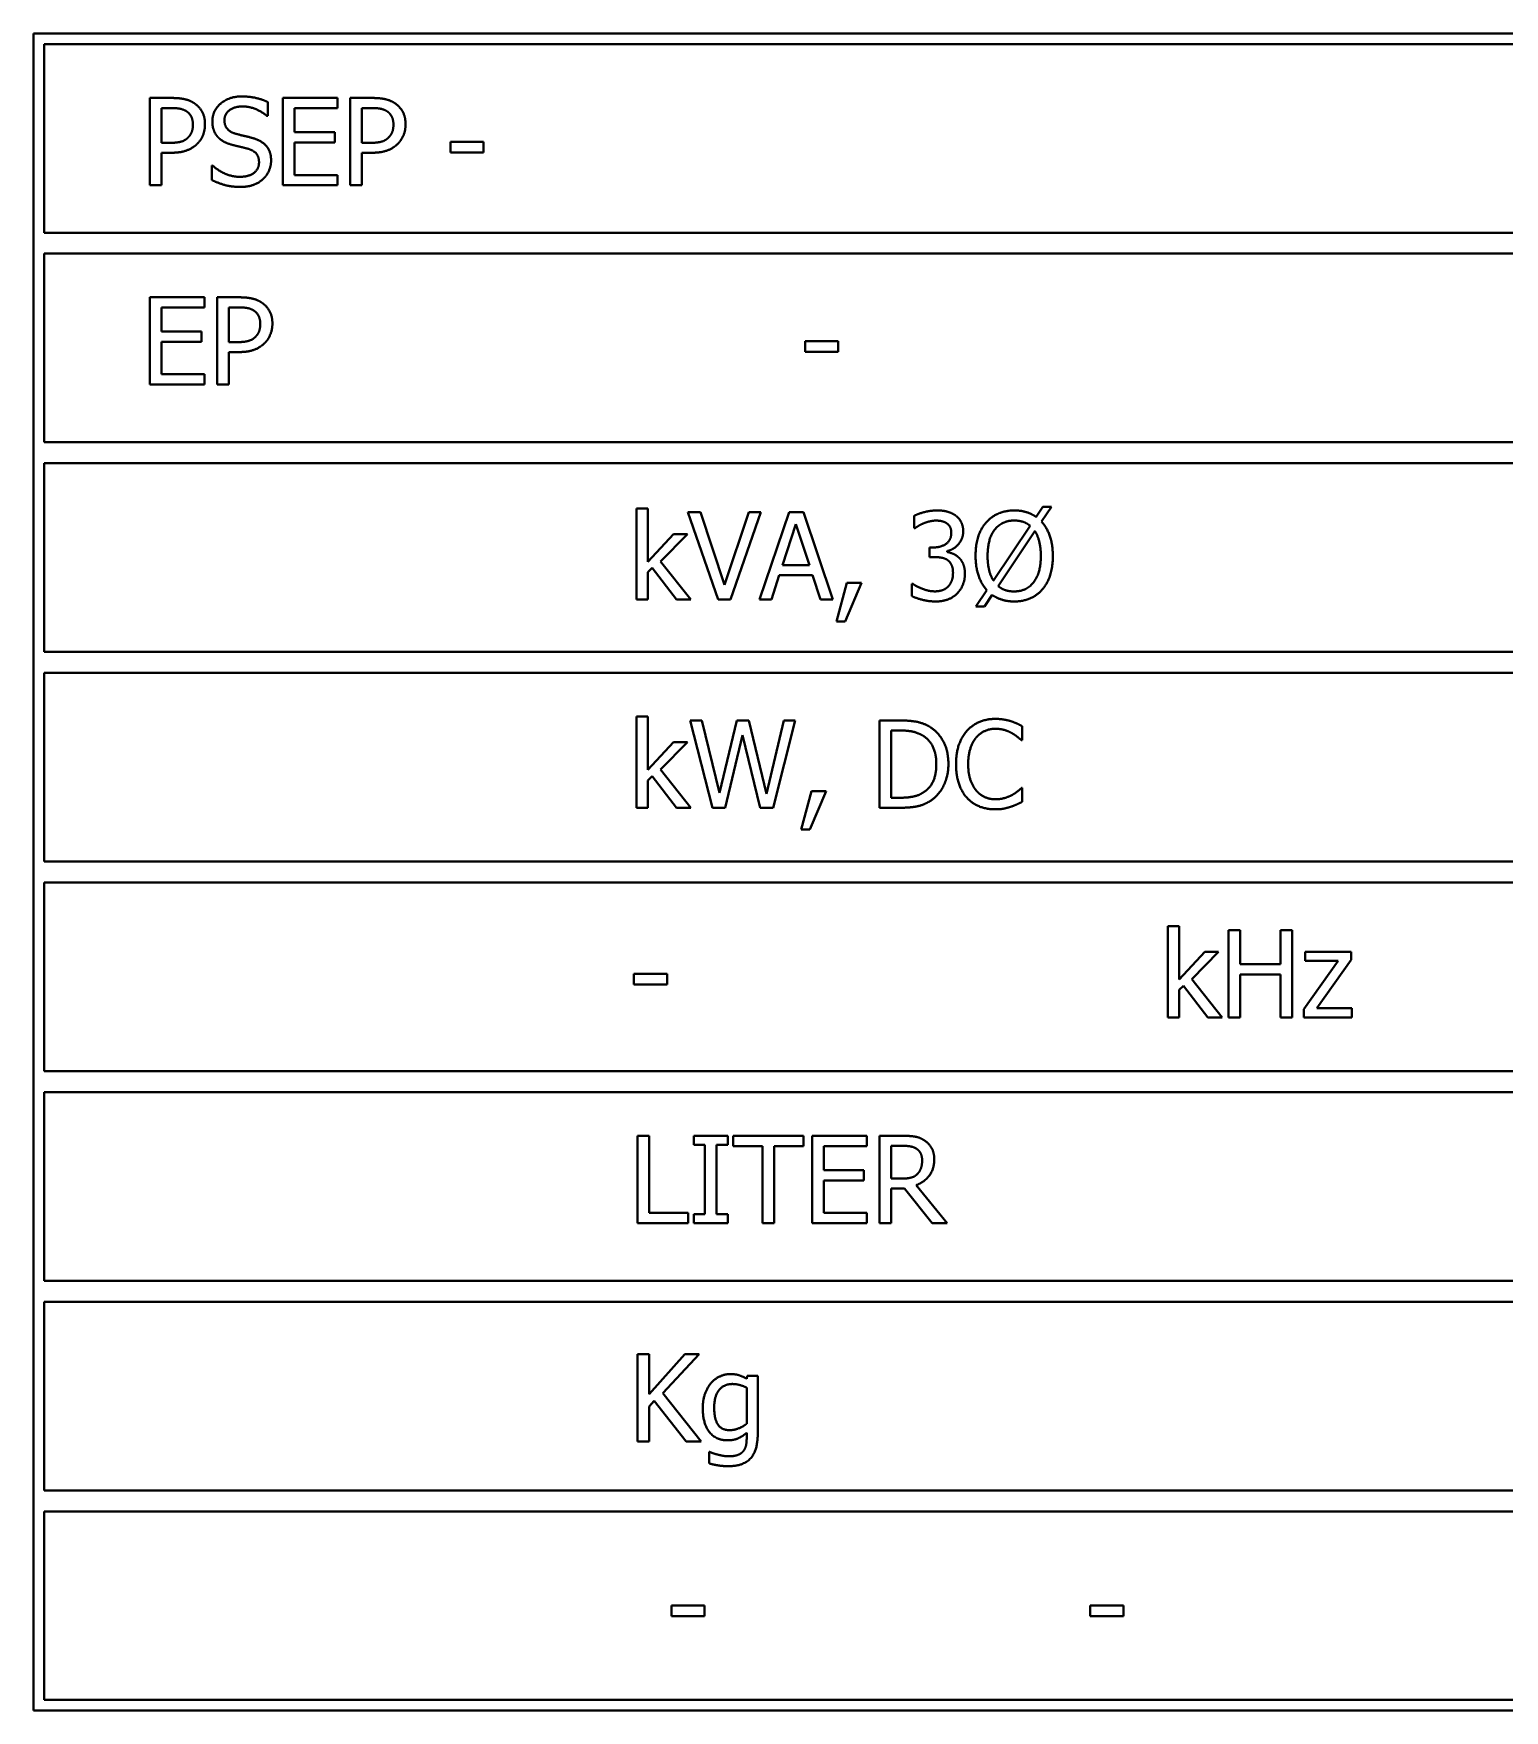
# Model space of a CAD drawing. Header units: millimetres. Extents: x 0 to 5945, y 0 to 4205.
# Drawn here: x 4759.87 to 4801.97, y 1695.72 to 1743.72 of the extents above; entities that cross this region are included whole.
import ezdxf

# ---------------------------------------------------------------- set-up
doc = ezdxf.new("R2010")
doc.units = ezdxf.units.MM
doc.header["$LTSCALE"] = 5
doc.layers.add('가시적인 것(ISO)', color=3, linetype='Continuous', lineweight=40)

msp = doc.modelspace()

# ---------------------------------------------------------------- linework, layer by layer
at = {"layer": '가시적인 것(ISO)'}
for p, q in [((4759.874, 1743.721), (4851.874, 1743.721)), ((4759.874, 1695.721), (4759.874, 1743.721)), ((4760.174, 1738.021), (4760.174, 1743.421)), ((4760.174, 1743.421), (4851.574, 1743.421)), ((4763.201, 1741.877), (4763.829, 1741.877)), ((4763.201, 1739.377), (4763.201, 1741.877)), ((4763.533, 1741.589), (4763.533, 1740.592)), ((4763.809, 1741.589), (4763.533, 1741.589)), ((4766.576, 1741.759), (4766.576, 1741.362)), ((4767.012, 1741.877), (4768.576, 1741.877)), ((4767.012, 1739.377), (4767.012, 1741.877)), ((4767.344, 1741.581), (4767.344, 1740.896)), ((4768.576, 1741.581), (4767.344, 1741.581)), ((4768.576, 1741.877), (4768.576, 1741.581)), ((4768.94, 1741.877), (4769.568, 1741.877)), ((4768.94, 1739.377), (4768.94, 1741.877)), ((4769.273, 1741.589), (4769.273, 1740.592)), ((4769.548, 1741.589), (4769.273, 1741.589)), ((4766.576, 1741.362), (4766.552, 1741.362)), ((4763.533, 1740.592), (4763.76, 1740.592)), ((4767.344, 1740.896), (4768.493, 1740.896)), ((4768.493, 1740.6), (4767.344, 1740.6)), ((4767.344, 1740.6), (4767.344, 1739.672)), ((4768.493, 1740.896), (4768.493, 1740.6)), ((4769.273, 1740.592), (4769.5, 1740.592)), ((4771.809, 1740.319), (4771.809, 1740.623)), ((4771.809, 1740.623), (4772.755, 1740.623)), ((4772.755, 1740.623), (4772.755, 1740.319)), ((4763.815, 1740.309), (4763.533, 1740.309)), ((4763.533, 1740.309), (4763.533, 1739.377)), ((4769.554, 1740.309), (4769.273, 1740.309)), ((4769.273, 1740.309), (4769.273, 1739.377)), ((4772.755, 1740.319), (4771.809, 1740.319)), ((4764.974, 1739.527), (4764.974, 1739.944)), ((4764.974, 1739.944), (4764.998, 1739.944)), ((4767.344, 1739.672), (4768.576, 1739.672)), ((4768.576, 1739.672), (4768.576, 1739.377)), ((4763.533, 1739.377), (4763.201, 1739.377)), ((4768.576, 1739.377), (4767.012, 1739.377)), ((4769.273, 1739.377), (4768.94, 1739.377)), ((4851.574, 1738.021), (4760.174, 1738.021)), ((4760.174, 1732.021), (4760.174, 1737.421)), ((4760.174, 1737.421), (4851.574, 1737.421)), ((4763.201, 1733.671), (4763.201, 1736.171)), ((4763.201, 1736.171), (4764.765, 1736.171)), ((4764.765, 1736.171), (4764.765, 1735.875)), ((4765.13, 1736.171), (4765.758, 1736.171)), ((4765.13, 1733.671), (4765.13, 1736.171)), ((4764.765, 1735.875), (4763.533, 1735.875)), ((4763.533, 1735.875), (4763.533, 1735.191)), ((4765.462, 1735.884), (4765.462, 1734.887)), ((4765.737, 1735.884), (4765.462, 1735.884)), ((4763.533, 1735.191), (4764.682, 1735.191)), ((4764.682, 1734.895), (4763.533, 1734.895)), ((4763.533, 1734.895), (4763.533, 1733.967)), ((4764.682, 1735.191), (4764.682, 1734.895)), ((4765.462, 1734.887), (4765.689, 1734.887)), ((4781.957, 1734.613), (4781.957, 1734.917)), ((4781.957, 1734.917), (4782.903, 1734.917)), ((4782.903, 1734.917), (4782.903, 1734.613)), ((4765.743, 1734.603), (4765.462, 1734.603)), ((4765.462, 1734.603), (4765.462, 1733.671)), ((4782.903, 1734.613), (4781.957, 1734.613)), ((4763.533, 1733.967), (4764.765, 1733.967)), ((4764.765, 1733.967), (4764.765, 1733.671)), ((4764.765, 1733.671), (4763.201, 1733.671)), ((4765.462, 1733.671), (4765.13, 1733.671)), ((4851.574, 1732.021), (4760.174, 1732.021)), ((4760.174, 1726.021), (4760.174, 1731.421)), ((4760.174, 1731.421), (4851.574, 1731.421)), ((4777.135, 1727.517), (4777.135, 1730.129)), ((4777.135, 1730.129), (4777.451, 1730.129)), ((4777.451, 1730.129), (4777.451, 1728.601)), ((4779.465, 1727.517), (4778.604, 1730.017)), ((4778.604, 1730.017), (4778.961, 1730.017)), ((4778.961, 1730.017), (4779.653, 1727.941)), ((4779.653, 1727.941), (4780.346, 1730.017)), ((4780.685, 1730.017), (4779.824, 1727.517)), ((4780.346, 1730.017), (4780.685, 1730.017)), ((4780.654, 1727.517), (4781.497, 1730.017)), ((4781.497, 1730.017), (4781.906, 1730.017)), ((4781.906, 1730.017), (4782.749, 1727.517)), ((4788.566, 1729.886), (4788.758, 1730.171)), ((4789.007, 1730.171), (4788.72, 1729.75)), ((4788.758, 1730.171), (4789.007, 1730.171)), ((4781.694, 1729.677), (4781.309, 1728.5)), ((4782.081, 1728.5), (4781.694, 1729.677)), ((4785.079, 1729.561), (4785.079, 1729.916)), ((4785.099, 1729.561), (4785.079, 1729.561)), ((4787.344, 1728.062), (4788.395, 1729.632)), ((4788.533, 1729.48), (4787.48, 1727.906)), ((4777.451, 1728.601), (4778.193, 1729.393)), ((4778.586, 1729.393), (4777.816, 1728.609)), ((4778.193, 1729.393), (4778.586, 1729.393)), ((4785.521, 1728.735), (4785.521, 1729.012)), ((4785.521, 1729.012), (4785.632, 1729.012)), ((4777.816, 1728.609), (4778.689, 1727.517)), ((4781.309, 1728.5), (4782.081, 1728.5)), ((4785.662, 1728.735), (4785.521, 1728.735)), ((4786.019, 1728.907), (4786.019, 1728.883)), ((4777.577, 1728.423), (4777.451, 1728.301)), ((4777.451, 1728.301), (4777.451, 1727.517)), ((4778.274, 1727.517), (4777.577, 1728.423)), ((4781.218, 1728.216), (4780.991, 1727.517)), ((4782.172, 1728.216), (4781.218, 1728.216)), ((4782.399, 1727.517), (4782.172, 1728.216)), ((4782.856, 1726.895), (4783.152, 1727.995)), ((4783.572, 1727.995), (4783.102, 1726.895)), ((4783.152, 1727.995), (4783.572, 1727.995)), ((4785.01, 1727.973), (4785.034, 1727.973)), ((4785.01, 1727.619), (4785.01, 1727.973)), ((4786.839, 1727.323), (4787.156, 1727.789)), ((4787.309, 1727.651), (4787.087, 1727.323)), ((4777.451, 1727.517), (4777.135, 1727.517)), ((4778.689, 1727.517), (4778.274, 1727.517)), ((4779.824, 1727.517), (4779.465, 1727.517)), ((4780.991, 1727.517), (4780.654, 1727.517)), ((4782.749, 1727.517), (4782.399, 1727.517)), ((4787.087, 1727.323), (4786.839, 1727.323)), ((4783.102, 1726.895), (4782.856, 1726.895)), ((4851.574, 1726.021), (4760.174, 1726.021)), ((4760.174, 1720.021), (4760.174, 1725.421)), ((4760.174, 1725.421), (4851.574, 1725.421)), ((4777.135, 1721.56), (4777.135, 1724.171)), ((4777.135, 1724.171), (4777.451, 1724.171)), ((4777.451, 1724.171), (4777.451, 1722.644)), ((4779.301, 1721.56), (4778.663, 1724.06)), ((4778.663, 1724.06), (4779.005, 1724.06)), ((4779.005, 1724.06), (4779.508, 1721.987)), ((4779.508, 1721.987), (4780.006, 1724.06)), ((4780.006, 1724.06), (4780.344, 1724.06)), ((4780.344, 1724.06), (4780.847, 1721.963)), ((4780.847, 1721.963), (4781.347, 1724.06)), ((4781.673, 1724.06), (4781.045, 1721.56)), ((4781.347, 1724.06), (4781.673, 1724.06)), ((4784.086, 1721.56), (4784.086, 1724.06)), ((4784.086, 1724.06), (4784.656, 1724.06)), ((4784.418, 1723.772), (4784.418, 1721.847)), ((4784.672, 1723.772), (4784.418, 1723.772)), ((4788.173, 1723.894), (4788.173, 1723.493)), ((4777.451, 1722.644), (4778.193, 1723.436)), ((4778.586, 1723.436), (4777.816, 1722.652)), ((4778.193, 1723.436), (4778.586, 1723.436)), ((4780.164, 1723.634), (4779.67, 1721.56)), ((4780.673, 1721.56), (4780.164, 1723.634)), ((4788.173, 1723.493), (4788.146, 1723.493)), ((4777.577, 1722.465), (4777.451, 1722.344)), ((4777.451, 1722.344), (4777.451, 1721.56)), ((4778.274, 1721.56), (4777.577, 1722.465)), ((4777.816, 1722.652), (4778.689, 1721.56)), ((4781.841, 1720.938), (4782.137, 1722.038)), ((4782.557, 1722.038), (4782.087, 1720.938)), ((4782.137, 1722.038), (4782.557, 1722.038)), ((4784.418, 1721.847), (4784.672, 1721.847)), ((4788.148, 1722.127), (4788.173, 1722.127)), ((4788.173, 1722.127), (4788.173, 1721.73)), ((4777.451, 1721.56), (4777.135, 1721.56)), ((4778.689, 1721.56), (4778.274, 1721.56)), ((4779.67, 1721.56), (4779.301, 1721.56)), ((4781.045, 1721.56), (4780.673, 1721.56)), ((4784.662, 1721.56), (4784.086, 1721.56)), ((4782.087, 1720.938), (4781.841, 1720.938)), ((4851.574, 1720.021), (4760.174, 1720.021)), ((4760.174, 1714.021), (4760.174, 1719.421)), ((4760.174, 1719.421), (4851.574, 1719.421)), ((4792.342, 1715.56), (4792.342, 1718.171)), ((4792.342, 1718.171), (4792.658, 1718.171)), ((4792.658, 1718.171), (4792.658, 1716.644)), ((4794.078, 1715.56), (4794.078, 1718.06)), ((4794.078, 1718.06), (4794.41, 1718.06)), ((4794.41, 1718.06), (4794.41, 1717.079)), ((4795.561, 1717.079), (4795.561, 1718.06)), ((4795.561, 1718.06), (4795.893, 1718.06)), ((4795.893, 1718.06), (4795.893, 1715.56)), ((4792.658, 1716.644), (4793.399, 1717.436)), ((4793.792, 1717.436), (4793.023, 1716.652)), ((4793.399, 1717.436), (4793.792, 1717.436)), ((4794.41, 1717.079), (4795.561, 1717.079)), ((4796.23, 1715.795), (4797.21, 1717.176)), ((4796.27, 1717.176), (4796.27, 1717.436)), ((4796.27, 1717.436), (4797.589, 1717.436)), ((4797.21, 1717.176), (4796.27, 1717.176)), ((4797.589, 1717.211), (4796.604, 1715.825)), ((4797.589, 1717.436), (4797.589, 1717.211)), ((4777.058, 1716.502), (4777.058, 1716.806)), ((4777.058, 1716.806), (4778.004, 1716.806)), ((4778.004, 1716.502), (4777.058, 1716.502)), ((4778.004, 1716.806), (4778.004, 1716.502)), ((4793.023, 1716.652), (4793.896, 1715.56)), ((4795.561, 1716.783), (4794.41, 1716.783)), ((4794.41, 1716.783), (4794.41, 1715.56)), ((4795.561, 1715.56), (4795.561, 1716.783)), ((4792.784, 1716.465), (4792.658, 1716.344)), ((4792.658, 1716.344), (4792.658, 1715.56)), ((4793.48, 1715.56), (4792.784, 1716.465)), ((4792.658, 1715.56), (4792.342, 1715.56)), ((4793.896, 1715.56), (4793.48, 1715.56)), ((4794.41, 1715.56), (4794.078, 1715.56)), ((4795.893, 1715.56), (4795.561, 1715.56)), ((4796.23, 1715.56), (4796.23, 1715.795)), ((4797.607, 1715.56), (4796.23, 1715.56)), ((4796.604, 1715.825), (4797.607, 1715.825)), ((4797.607, 1715.825), (4797.607, 1715.56)), ((4851.574, 1714.021), (4760.174, 1714.021)), ((4760.174, 1708.021), (4760.174, 1713.421)), ((4760.174, 1713.421), (4851.574, 1713.421)), ((4777.16, 1709.671), (4777.16, 1712.171)), ((4777.16, 1712.171), (4777.492, 1712.171)), ((4777.492, 1712.171), (4777.492, 1709.967)), ((4778.772, 1711.916), (4778.772, 1712.171)), ((4778.772, 1712.171), (4779.741, 1712.171)), ((4779.741, 1712.171), (4779.741, 1711.916)), ((4779.897, 1711.875), (4779.897, 1712.171)), ((4779.897, 1712.171), (4781.906, 1712.171)), ((4781.906, 1712.171), (4781.906, 1711.875)), ((4782.16, 1709.671), (4782.16, 1712.171)), ((4782.16, 1712.171), (4783.724, 1712.171)), ((4783.724, 1712.171), (4783.724, 1711.875)), ((4784.088, 1712.171), (4784.733, 1712.171)), ((4784.088, 1709.671), (4784.088, 1712.171)), ((4779.09, 1711.916), (4778.772, 1711.916)), ((4779.09, 1709.926), (4779.09, 1711.916)), ((4779.741, 1711.916), (4779.423, 1711.916)), ((4779.423, 1711.916), (4779.423, 1709.926)), ((4780.735, 1711.875), (4779.897, 1711.875)), ((4780.735, 1709.671), (4780.735, 1711.875)), ((4781.906, 1711.875), (4781.068, 1711.875)), ((4781.068, 1711.875), (4781.068, 1709.671)), ((4783.724, 1711.875), (4782.492, 1711.875)), ((4782.492, 1711.875), (4782.492, 1711.191)), ((4784.751, 1711.884), (4784.421, 1711.884)), ((4784.421, 1711.884), (4784.421, 1710.944)), ((4782.492, 1711.191), (4783.641, 1711.191)), ((4782.492, 1710.895), (4782.492, 1709.967)), ((4783.641, 1710.895), (4782.492, 1710.895)), ((4783.641, 1711.191), (4783.641, 1710.895)), ((4784.421, 1710.944), (4784.712, 1710.944)), ((4785.134, 1710.759), (4786.023, 1709.671)), ((4784.801, 1710.666), (4784.421, 1710.666)), ((4784.421, 1710.666), (4784.421, 1709.671)), ((4785.591, 1709.671), (4784.801, 1710.666)), ((4777.492, 1709.967), (4778.608, 1709.967)), ((4778.608, 1709.967), (4778.608, 1709.671)), ((4778.772, 1709.671), (4778.772, 1709.926)), ((4778.772, 1709.926), (4779.09, 1709.926)), ((4779.423, 1709.926), (4779.741, 1709.926)), ((4779.741, 1709.926), (4779.741, 1709.671)), ((4782.492, 1709.967), (4783.724, 1709.967)), ((4783.724, 1709.967), (4783.724, 1709.671)), ((4778.608, 1709.671), (4777.16, 1709.671)), ((4779.741, 1709.671), (4778.772, 1709.671)), ((4781.068, 1709.671), (4780.735, 1709.671)), ((4783.724, 1709.671), (4782.16, 1709.671)), ((4784.421, 1709.671), (4784.088, 1709.671)), ((4786.023, 1709.671), (4785.591, 1709.671)), ((4851.574, 1708.021), (4760.174, 1708.021)), ((4760.174, 1702.021), (4760.174, 1707.421)), ((4760.174, 1707.421), (4851.574, 1707.421)), ((4777.16, 1703.421), (4777.16, 1705.921)), ((4777.16, 1705.921), (4777.492, 1705.921)), ((4777.492, 1704.773), (4778.517, 1705.921)), ((4777.492, 1705.921), (4777.492, 1704.773)), ((4778.922, 1705.921), (4777.887, 1704.805)), ((4778.517, 1705.921), (4778.922, 1705.921)), ((4780.284, 1705.218), (4780.302, 1705.297)), ((4780.284, 1703.93), (4780.284, 1704.961)), ((4780.302, 1705.297), (4780.6, 1705.297)), ((4780.6, 1705.297), (4780.6, 1703.636)), ((4777.638, 1704.584), (4777.492, 1704.42)), ((4778.551, 1703.421), (4777.638, 1704.584)), ((4777.887, 1704.805), (4778.983, 1703.421)), ((4777.492, 1704.42), (4777.492, 1703.421)), ((4780.284, 1703.506), (4780.284, 1703.67)), ((4777.492, 1703.421), (4777.16, 1703.421)), ((4778.983, 1703.421), (4778.551, 1703.421)), ((4779.208, 1702.793), (4779.208, 1703.121)), ((4779.208, 1703.121), (4779.224, 1703.121)), ((4851.574, 1702.021), (4760.174, 1702.021)), ((4760.174, 1696.021), (4760.174, 1701.421)), ((4760.174, 1701.421), (4851.574, 1701.421)), ((4778.132, 1698.417), (4778.132, 1698.721)), ((4778.132, 1698.721), (4779.078, 1698.721)), ((4779.078, 1698.721), (4779.078, 1698.417)), ((4790.117, 1698.417), (4790.117, 1698.721)), ((4790.117, 1698.721), (4791.064, 1698.721)), ((4791.064, 1698.721), (4791.064, 1698.417)), ((4779.078, 1698.417), (4778.132, 1698.417)), ((4791.064, 1698.417), (4790.117, 1698.417)), ((4851.574, 1696.021), (4760.174, 1696.021)), ((4851.874, 1695.721), (4759.874, 1695.721))]:
    msp.add_line(p, q, dxfattribs=at)
for points in [[(4764.992, 1741.206), (4764.992, 1741.51), (4765.466, 1741.921), (4765.833, 1741.921)], [(4765.833, 1741.921), (4766.043, 1741.921), (4766.416, 1741.838), (4766.576, 1741.759)], [(4764.254, 1741.494), (4764.175, 1741.546), (4763.965, 1741.589), (4763.809, 1741.589)], [(4763.829, 1741.877), (4764.052, 1741.877), (4764.364, 1741.804), (4764.483, 1741.721)], [(4764.435, 1741.113), (4764.435, 1741.243), (4764.346, 1741.433), (4764.254, 1741.494)], [(4764.483, 1741.721), (4764.623, 1741.625), (4764.781, 1741.332), (4764.781, 1741.123)], [(4765.855, 1741.634), (4765.624, 1741.634), (4765.338, 1741.417), (4765.338, 1741.241)], [(4766.552, 1741.362), (4766.432, 1741.471), (4766.059, 1741.634), (4765.855, 1741.634)], [(4769.994, 1741.494), (4769.915, 1741.546), (4769.704, 1741.589), (4769.548, 1741.589)], [(4769.568, 1741.877), (4769.791, 1741.877), (4770.103, 1741.804), (4770.223, 1741.721)], [(4770.174, 1741.113), (4770.174, 1741.243), (4770.085, 1741.433), (4769.994, 1741.494)], [(4770.223, 1741.721), (4770.363, 1741.625), (4770.521, 1741.332), (4770.521, 1741.123)], [(4764.293, 1740.742), (4764.368, 1740.817), (4764.435, 1740.993), (4764.435, 1741.113)], [(4764.781, 1741.123), (4764.781, 1740.961), (4764.666, 1740.669), (4764.562, 1740.568)], [(4765.154, 1740.754), (4765.077, 1740.837), (4764.992, 1741.06), (4764.992, 1741.206)], [(4765.338, 1741.241), (4765.338, 1741.082), (4765.506, 1740.894), (4765.664, 1740.852)], [(4770.032, 1740.742), (4770.107, 1740.817), (4770.174, 1740.993), (4770.174, 1741.113)], [(4770.521, 1741.123), (4770.521, 1740.961), (4770.405, 1740.669), (4770.302, 1740.568)], [(4763.76, 1740.592), (4763.963, 1740.592), (4764.212, 1740.657), (4764.293, 1740.742)], [(4764.562, 1740.568), (4764.433, 1740.44), (4764.082, 1740.309), (4763.815, 1740.309)], [(4765.567, 1740.533), (4765.438, 1740.568), (4765.233, 1740.671), (4765.154, 1740.754)], [(4766.019, 1740.42), (4765.903, 1740.452), (4765.711, 1740.497), (4765.567, 1740.533)], [(4765.664, 1740.852), (4765.77, 1740.823), (4766.076, 1740.75), (4766.177, 1740.72)], [(4766.177, 1740.72), (4766.434, 1740.641), (4766.673, 1740.323), (4766.673, 1740.09)], [(4769.5, 1740.592), (4769.702, 1740.592), (4769.951, 1740.657), (4770.032, 1740.742)], [(4770.302, 1740.568), (4770.172, 1740.44), (4769.822, 1740.309), (4769.554, 1740.309)], [(4765.77, 1739.62), (4766.045, 1739.62), (4766.327, 1739.849), (4766.327, 1740.037)], [(4766.327, 1740.037), (4766.327, 1740.187), (4766.179, 1740.373), (4766.019, 1740.42)], [(4766.673, 1740.09), (4766.673, 1739.942), (4766.554, 1739.658), (4766.446, 1739.559)], [(4765.794, 1739.332), (4765.523, 1739.332), (4765.142, 1739.446), (4764.974, 1739.527)], [(4764.998, 1739.944), (4765.162, 1739.79), (4765.577, 1739.62), (4765.77, 1739.62)], [(4766.446, 1739.559), (4766.327, 1739.45), (4766.023, 1739.332), (4765.794, 1739.332)], [(4765.758, 1736.171), (4765.98, 1736.171), (4766.292, 1736.098), (4766.412, 1736.015)], [(4766.183, 1735.788), (4766.104, 1735.841), (4765.893, 1735.884), (4765.737, 1735.884)], [(4766.363, 1735.407), (4766.363, 1735.537), (4766.274, 1735.728), (4766.183, 1735.788)], [(4766.412, 1736.015), (4766.552, 1735.92), (4766.71, 1735.626), (4766.71, 1735.418)], [(4766.222, 1735.037), (4766.297, 1735.112), (4766.363, 1735.288), (4766.363, 1735.407)], [(4766.71, 1735.418), (4766.71, 1735.256), (4766.594, 1734.964), (4766.491, 1734.862)], [(4765.689, 1734.887), (4765.891, 1734.887), (4766.141, 1734.952), (4766.222, 1735.037)], [(4766.491, 1734.862), (4766.361, 1734.735), (4766.011, 1734.603), (4765.743, 1734.603)], [(4785.079, 1729.916), (4785.188, 1729.975), (4785.563, 1730.07), (4785.731, 1730.07)], [(4785.731, 1730.07), (4785.901, 1730.07), (4786.155, 1730.001), (4786.258, 1729.928)], [(4786.258, 1729.928), (4786.367, 1729.849), (4786.481, 1729.62), (4786.481, 1729.466)], [(4786.835, 1728.767), (4786.835, 1729.385), (4787.441, 1730.07), (4787.94, 1730.07)], [(4787.94, 1730.07), (4788.132, 1730.07), (4788.432, 1729.977), (4788.566, 1729.886)], [(4785.346, 1729.701), (4785.265, 1729.667), (4785.146, 1729.594), (4785.099, 1729.561)], [(4785.705, 1729.78), (4785.614, 1729.78), (4785.433, 1729.736), (4785.346, 1729.701)], [(4786.009, 1729.703), (4785.946, 1729.746), (4785.792, 1729.78), (4785.705, 1729.78)], [(4786.141, 1729.432), (4786.141, 1729.527), (4786.068, 1729.663), (4786.009, 1729.703)], [(4786.481, 1729.466), (4786.481, 1729.26), (4786.209, 1728.948), (4786.019, 1728.907)], [(4787.942, 1729.782), (4787.593, 1729.782), (4787.178, 1729.266), (4787.178, 1728.767)], [(4788.395, 1729.632), (4788.308, 1729.707), (4788.079, 1729.782), (4787.942, 1729.782)], [(4788.703, 1728.767), (4788.703, 1728.998), (4788.61, 1729.361), (4788.533, 1729.48)], [(4788.72, 1729.75), (4788.874, 1729.584), (4789.046, 1729.102), (4789.046, 1728.767)], [(4785.632, 1729.012), (4785.857, 1729.012), (4786.141, 1729.227), (4786.141, 1729.432)], [(4786.039, 1728.646), (4785.968, 1728.696), (4785.776, 1728.735), (4785.662, 1728.735)], [(4786.019, 1728.883), (4786.098, 1728.867), (4786.278, 1728.794), (4786.355, 1728.721)], [(4786.189, 1728.283), (4786.189, 1728.419), (4786.11, 1728.595), (4786.039, 1728.646)], [(4786.355, 1728.721), (4786.432, 1728.65), (4786.53, 1728.423), (4786.53, 1728.259)], [(4787.156, 1727.789), (4787.006, 1727.955), (4786.835, 1728.445), (4786.835, 1728.767)], [(4787.178, 1728.767), (4787.178, 1728.54), (4787.265, 1728.188), (4787.344, 1728.062)], [(4789.046, 1728.767), (4789.046, 1728.147), (4788.442, 1727.465), (4787.94, 1727.465)], [(4787.942, 1727.752), (4788.288, 1727.752), (4788.703, 1728.275), (4788.703, 1728.767)], [(4786.051, 1727.894), (4786.118, 1727.969), (4786.189, 1728.147), (4786.189, 1728.283)], [(4786.53, 1728.259), (4786.53, 1728.091), (4786.414, 1727.805), (4786.309, 1727.696)], [(4785.693, 1727.465), (4785.504, 1727.465), (4785.136, 1727.556), (4785.01, 1727.619)], [(4785.034, 1727.973), (4785.14, 1727.896), (4785.496, 1727.754), (4785.673, 1727.754)], [(4785.673, 1727.754), (4785.776, 1727.754), (4785.983, 1727.819), (4786.051, 1727.894)], [(4786.309, 1727.696), (4786.199, 1727.582), (4785.889, 1727.465), (4785.693, 1727.465)], [(4787.94, 1727.465), (4787.755, 1727.465), (4787.437, 1727.562), (4787.309, 1727.651)], [(4787.48, 1727.906), (4787.575, 1727.829), (4787.79, 1727.752), (4787.942, 1727.752)], [(4784.656, 1724.06), (4785.008, 1724.06), (4785.409, 1723.954), (4785.551, 1723.861)], [(4785.332, 1723.622), (4785.198, 1723.701), (4784.897, 1723.772), (4784.672, 1723.772)], [(4785.551, 1723.861), (4785.792, 1723.701), (4786.057, 1723.172), (4786.057, 1722.808)], [(4786.276, 1722.808), (4786.276, 1723.122), (4786.436, 1723.588), (4786.588, 1723.76)], [(4786.588, 1723.76), (4786.738, 1723.928), (4787.147, 1724.104), (4787.401, 1724.104)], [(4787.399, 1723.821), (4787.239, 1723.821), (4786.953, 1723.689), (4786.846, 1723.563)], [(4787.865, 1723.701), (4787.769, 1723.754), (4787.544, 1723.821), (4787.399, 1723.821)], [(4787.401, 1724.104), (4787.526, 1724.104), (4787.747, 1724.068), (4787.84, 1724.04)], [(4787.84, 1724.04), (4787.921, 1724.013), (4788.089, 1723.938), (4788.173, 1723.894)], [(4788.146, 1723.493), (4788.102, 1723.533), (4787.964, 1723.647), (4787.865, 1723.701)], [(4785.711, 1722.812), (4785.711, 1723.1), (4785.521, 1723.507), (4785.332, 1723.622)], [(4786.846, 1723.563), (4786.74, 1723.436), (4786.623, 1723.049), (4786.623, 1722.808)], [(4785.363, 1722.014), (4785.537, 1722.131), (4785.711, 1722.52), (4785.711, 1722.812)], [(4786.057, 1722.808), (4786.057, 1722.465), (4785.78, 1721.914), (4785.547, 1721.76)], [(4786.59, 1721.843), (4786.44, 1722.006), (4786.276, 1722.492), (4786.276, 1722.808)], [(4786.623, 1722.808), (4786.623, 1722.55), (4786.746, 1722.18), (4786.854, 1722.052)], [(4785.547, 1721.76), (4785.356, 1721.641), (4784.965, 1721.56), (4784.662, 1721.56)], [(4784.672, 1721.847), (4784.893, 1721.847), (4785.227, 1721.918), (4785.363, 1722.014)], [(4787.395, 1721.515), (4787.151, 1721.515), (4786.74, 1721.679), (4786.59, 1721.843)], [(4786.854, 1722.052), (4786.959, 1721.929), (4787.241, 1721.803), (4787.399, 1721.803)], [(4787.399, 1721.803), (4787.542, 1721.803), (4787.788, 1721.874), (4787.883, 1721.926)], [(4787.883, 1721.926), (4787.974, 1721.979), (4788.11, 1722.089), (4788.148, 1722.127)], [(4787.84, 1721.588), (4787.731, 1721.552), (4787.544, 1721.515), (4787.395, 1721.515)], [(4788.173, 1721.73), (4788.089, 1721.691), (4787.944, 1721.621), (4787.84, 1721.588)], [(4784.733, 1712.171), (4784.947, 1712.171), (4785.237, 1712.125), (4785.369, 1712.04)], [(4785.148, 1711.798), (4785.077, 1711.845), (4784.889, 1711.884), (4784.751, 1711.884)], [(4785.306, 1711.466), (4785.306, 1711.576), (4785.229, 1711.744), (4785.148, 1711.798)], [(4785.369, 1712.04), (4785.5, 1711.954), (4785.652, 1711.689), (4785.652, 1711.493)], [(4785.652, 1711.493), (4785.652, 1711.219), (4785.373, 1710.848), (4785.134, 1710.759)], [(4785.164, 1711.073), (4785.237, 1711.142), (4785.306, 1711.337), (4785.306, 1711.466)], [(4784.712, 1710.944), (4784.856, 1710.944), (4785.085, 1710.994), (4785.164, 1711.073)], [(4779.027, 1704.377), (4779.027, 1704.61), (4779.159, 1704.971), (4779.269, 1705.099)], [(4779.269, 1705.099), (4779.374, 1705.218), (4779.664, 1705.35), (4779.818, 1705.35)], [(4779.868, 1705.066), (4779.629, 1705.066), (4779.354, 1704.714), (4779.354, 1704.384)], [(4779.818, 1705.35), (4779.963, 1705.35), (4780.176, 1705.281), (4780.284, 1705.218)], [(4780.284, 1704.961), (4780.166, 1705.018), (4779.968, 1705.066), (4779.868, 1705.066)], [(4779.726, 1703.454), (4779.406, 1703.454), (4779.027, 1703.93), (4779.027, 1704.377)], [(4779.354, 1704.384), (4779.354, 1704.072), (4779.562, 1703.745), (4779.797, 1703.745)], [(4780.284, 1703.67), (4780.156, 1703.559), (4779.911, 1703.454), (4779.726, 1703.454)], [(4780.6, 1703.636), (4780.6, 1703.158), (4780.184, 1702.712), (4779.757, 1702.712)], [(4779.797, 1703.745), (4779.921, 1703.745), (4780.18, 1703.843), (4780.284, 1703.93)], [(4779.224, 1703.121), (4779.256, 1703.107), (4779.38, 1703.063), (4779.459, 1703.044)], [(4779.459, 1703.044), (4779.546, 1703.022), (4779.694, 1702.996), (4779.781, 1702.996)], [(4779.781, 1702.996), (4779.927, 1702.996), (4780.13, 1703.073), (4780.186, 1703.142)], [(4780.186, 1703.142), (4780.241, 1703.211), (4780.284, 1703.391), (4780.284, 1703.506)], [(4779.757, 1702.712), (4779.619, 1702.712), (4779.331, 1702.757), (4779.208, 1702.793)]]:
    msp.add_open_spline(points, degree=2, dxfattribs=at)

doc.saveas('drawing.dxf')
